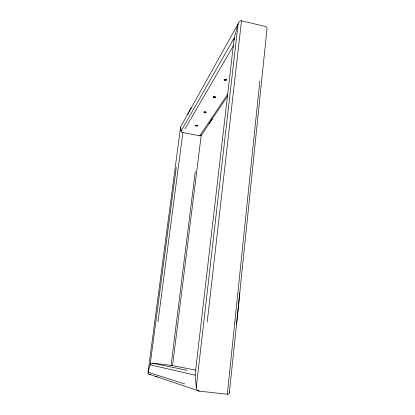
<?xml version="1.0" encoding="UTF-8"?>
<svg xmlns="http://www.w3.org/2000/svg" width="415" height="415" viewBox="0 0 415 415"><rect width="100%" height="100%" fill="white"/><g stroke="black" fill="none" stroke-linecap="round" stroke-linejoin="round"><path stroke-width="0.62" d="M239.865 292.886L229.293 393.321L228.535 394.037L227.327 394.25L199.361 391.148C197.665 390.889 196.451 389.27 196.243 387.631L195.18 374.19L234.231 37.827L238.101 23.774C238.537 22.306 239.766 20.532 241.504 20.781L265.496 26.477C267.125 27.011 267.224 29.159 266.814 30.554L236.555 324.079M191.206 107.781L180.655 126.757L181.08 131.145L181.542 131.877L182.896 132.515L199.75 135.814L200.974 135.684L201.234 135.098L172.573 365.516M227.327 394.25L259.837 80.992M196.243 387.631L238.101 23.774L187.461 114.742M207.246 321.858L241.504 20.781M195.299 171.426L171.073 365.366L171.846 365.667M157.965 321.895L182.896 132.515M180.603 127.068L147.968 372.841L148.938 374.164L157.451 377.007M176.282 167.344L150.131 364.821L148.041 372.224L184.857 383.989M181.08 131.145L234.231 37.827L234.169 40.151M184.981 128.925L233.453 45.619M199.75 135.814L227.923 93.883M209.108 123.463L227.192 96.747M201.202 135.425L212.61 118.607M195.719 370.092L171.073 365.366L152.528 363.172L150.894 363.68L150.131 364.821L195.117 375.176M150.624 374.413L148.938 374.164M152.528 363.172L187.258 370.336M155.049 376.187L199.361 391.148M229.62 391.371L229.625 392.393M197.789 125.237A1.084 0.41 7.5 0 1 196.923 125.455A1.084 0.41 7.5 0 1 195.828 125.143M206.048 111.998A1.152 0.467 7.2 0 1 204.139 111.77M215.561 96.897A1.224 0.529 6.9 0 1 214.275 96.975A1.224 0.529 6.9 0 1 213.367 96.441M226.616 79.514A1.312 0.602 6.4 0 1 225.521 79.856A1.312 0.602 6.4 0 1 224.23 79.441M195.922 125.921A1.084 0.41 7.5 0 0 197.701 125.906A1.084 0.41 7.5 0 0 196.337 125.268A1.084 0.41 7.5 0 0 195.922 125.921M204.237 112.595A1.152 0.462 7.2 0 0 206.136 112.569A1.152 0.462 7.2 0 0 204.699 111.858A1.152 0.462 7.2 0 0 204.237 112.595M213.632 97.535A1.224 0.524 6.9 0 0 215.665 97.494A1.224 0.524 6.9 0 0 214.161 96.7A1.224 0.524 6.9 0 0 213.632 97.535M224.333 80.38A1.312 0.602 6.4 0 0 226.523 80.313A1.312 0.602 6.4 0 0 224.94 79.426A1.312 0.602 6.4 0 0 224.333 80.38"/></g></svg>
